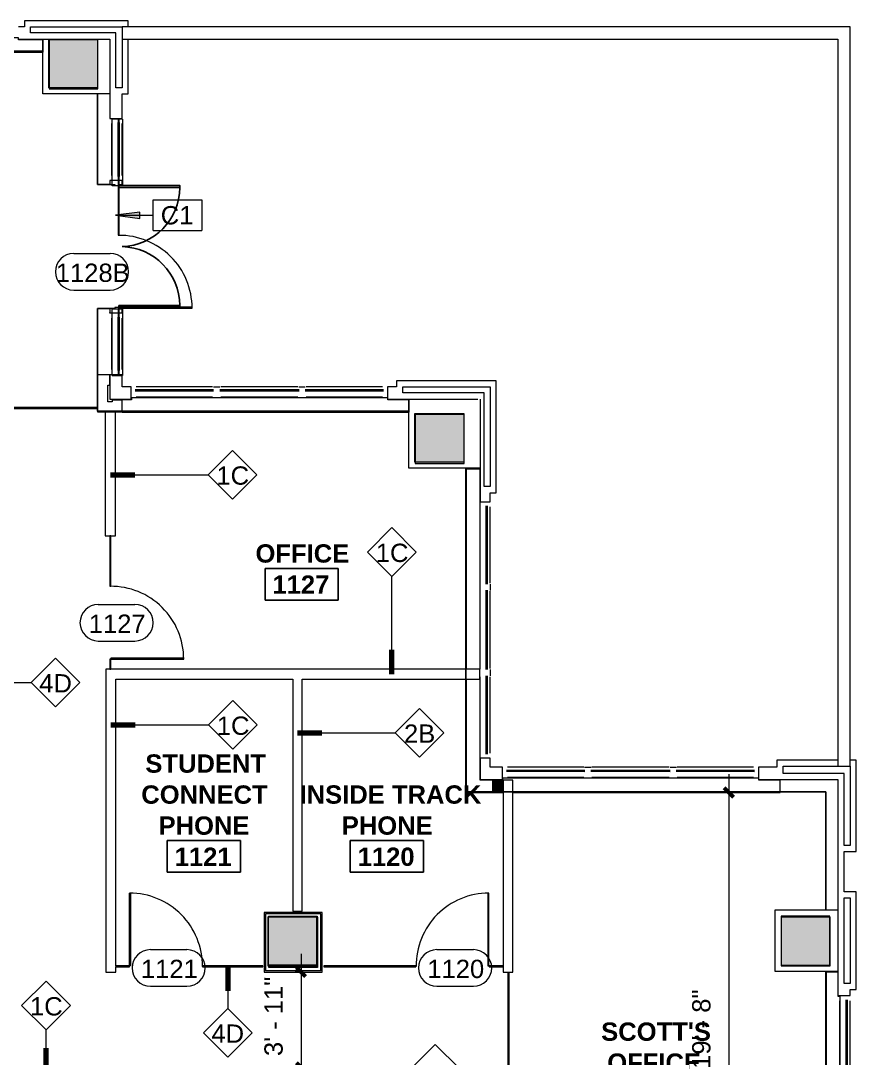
# Model space of a CAD drawing. Header units: inches. Extents: x 920 to 3142, y -796 to 870.
# Drawn here: x 2712 to 3123, y 344 to 854 of the extents above; entities that cross this region are included whole.
import ezdxf
from ezdxf.xclip import XClip

# ---------------------------------------------------------------- set-up
doc = ezdxf.new("R2010")
doc.units = ezdxf.units.IN
doc.header["$MEASUREMENT"] = 0
doc.header["$XCLIPFRAME"] = 2
doc.linetypes.add('L1$0$2DASHES', pattern=[163.199999, 71.999999, -24, 9.6, -24, 9.6, -24])
doc.linetypes.add('L1$0$PHANTOM4', pattern=[0.625, 0.3125, -0.0625, 0.0625, -0.0625, 0.0625, -0.0625])
for name, color, linetype in [('L1$0$A-Anno-Revs-FinF', 181, 'Continuous'), ('L1$0$DEMO', 7, 'L1$0$PHANTOM4'), ('L1$0$GLZ_GLAZING', 7, 'Continuous')]:
    doc.layers.add(name, color=color, linetype=linetype)
for name, color, linetype, lineweight in [('L1$0$ArchiCAD Doors_Pen_No__100', 7, 'Continuous', 20), ('L1$0$ArchiCAD Doors_Pen_No__3', 7, 'Continuous', 20), ('L1$0$ArchiCAD Windows_Pen_No__4', 4, 'Continuous', 9), ('L1$0$BB Columns_Pen_No__3', 7, 'Continuous', 20), ('L1$0$BB Columns_Pen_No__7', 7, 'Continuous', 20), ('L1$0$BB Columns_Pen_No__95', 8, 'Continuous', 20), ('L1$0$BB Shell_Pen_No__100', 7, 'Continuous', 20), ('L1$0$BB Shell_Pen_No__95', 8, 'Continuous', 20), ('X2$0$18_0109_REV_dwg _7_', 8, 'Continuous', 9), ('X2$0$A-ANNO-DIMS', 211, 'Continuous', 9), ('X2$0$A-ANNO-DIMS-96', 211, 'Continuous', 9), ('X2$0$A-ANNO-KEYN', 231, 'Continuous', 9), ('X2$0$A-AREA-IDEN', 2, 'Continuous', 9), ('X2$0$A-DOOR', 31, 'Continuous', 13), ('X2$0$A-DOOR-IDEN', 31, 'Continuous', 9), ('X2$0$A-WALL', 113, 'Continuous', 9), ('X2$0$A-WALL-IDEN', 211, 'Continuous', 9), ('X2$0$A-WALL-PATT', 111, 'Continuous', 13), ('X2$0$I-WALL', 2, 'Continuous', 9), ('X2$0$S-COLS', 52, 'Continuous', 9)]:
    doc.layers.add(name, color=color, linetype=linetype, lineweight=lineweight)
doc.styles.add('X2$0$Arial', font='arial.ttf', dxfattribs={"height": 9})
doc.styles.add('X2$0$Swis721 Lt BT', font='swissl.ttf', dxfattribs={"height": 9})
doc.styles.add('X2$0$Swis721 Lt BT_B', font='', dxfattribs={"height": 9})
doc.styles.get('X2$0$Swis721 Lt BT_B').set_extended_font_data('Swis721 Lt BT', bold=True)
doc.dimstyles.new('X2$0$OTJ_-_3_32__Linear__1_2__Tolerance', dxfattribs={"dimscale": 12, "dimtxt": 9.497835, "dimasz": 0.375, "dimexe": 0.75, "dimexo": 0.5, "dimgap": 0.5, "dimtad": 1, "dimdec": 1, "dimrnd": 0.5, "dimzin": 3, "dimdsep": 46, "dimlunit": 4, "dimtxsty": 'X2$0$Swis721 Lt BT', "dimblk1": 'X2$0$_Oblique', "dimblk2": 'X2$0$_Oblique', "dimsah": 1, "dimcen": 0.09, "dimdle": 0.75, "dimazin": 0, "dimtfac": 1, "dimtdec": 4, "dimtix": 1, "dimtmove": 0, "dimatfit": 3, "dimfxl": 1, "dimtvp": 1, "dimfrac": 2, "dimtolj": 1, "dimtzin": 0, "dimarcsym": 2})

# ---------------------------------------------------------------- blocks, each defined once
blk = doc.blocks.new('L1$0$window-fixed')
at = {"layer": 'L1$0$ArchiCAD Windows_Pen_No__4', "linetype": 'L1$0$2DASHES'}
for p, q in [((-6723.6, 3788.31), (-6761.1, 3788.31)), ((-6681.6, 3788.31), (-6719.6, 3788.31)), ((-6640.1, 3788.31), (-6677.6, 3788.31)), ((-6723.6, 3783.31), (-6761.1, 3783.31)), ((-6681.6, 3783.31), (-6719.6, 3783.31)), ((-6640.09, 3783.31), (-6677.6, 3783.31))]:
    blk.add_line(p, q, dxfattribs=at)
at = {"layer": 'L1$0$ArchiCAD Windows_Pen_No__4', "linetype": 'Continuous'}
for p, q in [((-6723.17, 3788.31), (-6721.6, 3788.31)), ((-6721.6, 3788.31), (-6720.02, 3788.31)), ((-6681.17, 3788.31), (-6679.6, 3788.31)), ((-6679.6, 3788.31), (-6678.02, 3788.31))]:
    blk.add_line(p, q, dxfattribs=at)
at = {"layer": 'L1$0$GLZ_GLAZING', "color": 30, "linetype": 'Continuous'}
for p, q in [((-6723.1, 3786.81), (-6761.6, 3786.81)), ((-6761.6, 3786.32), (-6723.1, 3786.31)), ((-6681.1, 3786.81), (-6720.1, 3786.81)), ((-6720.1, 3786.32), (-6681.1, 3786.31)), ((-6639.59, 3786.81), (-6678.1, 3786.81)), ((-6678.1, 3786.32), (-6639.6, 3786.31))]:
    blk.add_line(p, q, dxfattribs=at)
at = {"layer": 'L1$0$GLZ_GLAZING', "color": 30, "linetype": 'Continuous', "const_width": 0.00174}
for points in [[(-6763.6, 3783.31), (-6761.1, 3783.31), (-6761.1, 3786.06), (-6761.6, 3786.06), (-6761.6, 3787.06), (-6761.1, 3787.06), (-6761.1, 3788.31), (-6763.6, 3788.31), (-6763.6, 3787.06), (-6763.6, 3787.06), (-6763.6, 3786.06), (-6763.6, 3786.06)], [(-6723.1, 3786.06), (-6723.1, 3787.06), (-6761.6, 3787.06), (-6761.6, 3786.07), (-6723.1, 3786.06)], [(-6719.6, 3783.31), (-6723.6, 3783.31), (-6723.6, 3786.06), (-6723.1, 3786.06), (-6723.1, 3787.06), (-6723.6, 3787.06), (-6723.6, 3788.31), (-6719.6, 3788.31), (-6719.6, 3787.06), (-6720.1, 3787.06), (-6720.1, 3786.06), (-6719.6, 3786.06)], [(-6681.1, 3786.06), (-6681.1, 3787.06), (-6720.1, 3787.06), (-6720.1, 3786.07), (-6681.59, 3786.06)], [(-6677.6, 3783.31), (-6681.6, 3783.31), (-6681.6, 3786.06), (-6681.1, 3786.06), (-6681.1, 3787.06), (-6681.6, 3787.06), (-6681.6, 3788.31), (-6677.6, 3788.31), (-6677.6, 3787.06), (-6678.1, 3787.06), (-6678.1, 3786.06), (-6677.6, 3786.06)], [(-6639.59, 3786.06), (-6639.59, 3787.06), (-6678.1, 3787.06), (-6678.1, 3786.07), (-6639.59, 3786.06)]]:
    blk.add_lwpolyline(points, close=True, dxfattribs=at)
blk.add_lwpolyline([(-6637.6, 3783.31), (-6637.6, 3788.31), (-6640.1, 3788.31), (-6640.09, 3787.06), (-6639.59, 3787.06), (-6639.59, 3786.06), (-6640.09, 3786.06), (-6640.09, 3783.31), (-6637.6, 3783.31)], dxfattribs=at)
blk = doc.blocks.new('L1')
at = {"layer": 'L1$0$BB Columns_Pen_No__95', "linetype": 'Continuous', "lineweight": 0, "true_color": 0x3f3f3f}
for points in [[(-6622.69, 3767.32), (-6622.69, 3743.32), (-6598.69, 3743.32), (-6598.69, 3767.32)], [(-6442.69, 3583.32), (-6442.69, 3559.32), (-6418.69, 3559.32), (-6418.69, 3583.32)], [(-6514.69, 3336.07), (-6514.69, 3312.07), (-6490.69, 3312.07), (-6490.69, 3336.07)], [(-6238.69, 3336.07), (-6262.69, 3336.07), (-6262.69, 3312.07), (-6238.69, 3312.07)]]:
    blk.add_hatch(color=250, dxfattribs=at).paths.add_polyline_path(points)
at = {"layer": 'L1$0$A-Anno-Revs-FinF'}
for p, q in [((-6625.69, 3767.32), (-6625.69, 3761.32)), ((-6625.69, 3761.32), (-6775.69, 3761.32)), ((-6598.69, 3695.82), (-6598.69, 3740.32)), ((-6592.69, 3695.82), (-6598.69, 3695.82)), ((-6598.69, 3584.32), (-6598.69, 3634.82)), ((-6592.69, 3634.82), (-6598.69, 3634.82)), ((-6598.69, 3584.32), (-6445.69, 3584.32)), ((-6417.69, 3397.32), (-6417.69, 3556.32)), ((-6411.69, 3397.32), (-6417.69, 3397.32)), ((-6240.69, 3397.32), (-6411.69, 3397.32)), ((-6240.69, 3339.07), (-6240.69, 3397.32)), ((-6240.69, 3159.07), (-6240.69, 3309.07))]:
    blk.add_line(p, q, dxfattribs=at)
at = {"layer": 'L1$0$ArchiCAD Doors_Pen_No__100', "linetype": 'Continuous'}
blk.add_line((-6586.69, 3632.57), (-6592.69, 3632.57), dxfattribs=at)
at = {"layer": 'L1$0$ArchiCAD Doors_Pen_No__3', "linetype": 'Continuous'}
for p, q in [((-6586.69, 3697.82), (-6592.69, 3697.82)), ((-6592.69, 3697.82), (-6592.69, 3695.82)), ((-6586.69, 3695.82), (-6586.69, 3697.82)), ((-6592.69, 3695.82), (-6590.26, 3695.82)), ((-6590.26, 3695.82), (-6590.26, 3695.32)), ((-6590.26, 3695.32), (-6588.26, 3695.32)), ((-6588.26, 3695.82), (-6586.69, 3695.82)), ((-6588.26, 3695.32), (-6588.26, 3695.82)), ((-6590.26, 3634.82), (-6592.69, 3634.82)), ((-6592.69, 3634.82), (-6592.69, 3632.82)), ((-6592.69, 3632.57), (-6592.69, 3632.82)), ((-6586.69, 3632.57), (-6592.69, 3632.57)), ((-6588.26, 3635.32), (-6590.26, 3635.32)), ((-6590.26, 3635.32), (-6590.26, 3634.82)), ((-6588.26, 3634.82), (-6588.26, 3635.32)), ((-6586.69, 3634.82), (-6588.26, 3634.82)), ((-6586.69, 3632.57), (-6586.69, 3634.82))]:
    blk.add_line(p, q, dxfattribs=at)
at = {"layer": 'L1$0$ArchiCAD Windows_Pen_No__4', "linetype": 'L1$0$2DASHES'}
for p, q in [((-6591.69, 3700.32), (-6591.69, 3725.82)), ((-6591.69, 3604.82), (-6591.69, 3630.07))]:
    blk.add_line(p, q, dxfattribs=at)
at = {"layer": 'L1$0$ArchiCAD Windows_Pen_No__4', "linetype": 'Continuous'}
for p, q in [((-6586.69, 3700.32), (-6586.69, 3725.82)), ((-6586.69, 3632.57), (-6589.84, 3632.57)), ((-6586.69, 3632.57), (-6589.84, 3632.57)), ((-6586.69, 3604.82), (-6586.69, 3630.07))]:
    blk.add_line(p, q, dxfattribs=at)
at = {"layer": 'L1$0$BB Columns_Pen_No__3', "linetype": 'Continuous'}
for p, q in [((-6625.69, 3740.32), (-6625.69, 3767.32)), ((-6592.69, 3740.32), (-6625.69, 3740.32)), ((-6445.69, 3556.32), (-6445.69, 3590.32)), ((-6410.69, 3556.32), (-6445.69, 3556.32)), ((-6234.69, 3339.07), (-6265.69, 3339.07)), ((-6265.69, 3339.07), (-6265.69, 3309.07)), ((-6265.69, 3309.07), (-6234.69, 3309.07))]:
    blk.add_line(p, q, dxfattribs=at)
at = {"layer": 'L1$0$BB Columns_Pen_No__7', "linetype": 'Continuous', "flags": 128}
for points in [[(-6622.69, 3767.32), (-6598.69, 3767.32), (-6598.69, 3743.32), (-6622.69, 3743.32)], [(-6442.69, 3583.32), (-6418.69, 3583.32), (-6418.69, 3559.32), (-6442.69, 3559.32)], [(-6514.69, 3336.07), (-6490.69, 3336.07), (-6490.69, 3312.07), (-6514.69, 3312.07)], [(-6238.69, 3336.07), (-6262.69, 3336.07), (-6262.69, 3312.07), (-6238.69, 3312.07)]]:
    blk.add_lwpolyline(points, close=True, dxfattribs=at)
at = {"layer": 'L1$0$BB Shell_Pen_No__100', "linetype": 'Continuous'}
for p, q in [((-6405.69, 3413.82), (-6410.69, 3413.82)), ((-6399.69, 3403.32), (-6399.69, 3409.32))]:
    blk.add_line(p, q, dxfattribs=at)
at = {"layer": 'L1$0$BB Shell_Pen_No__100', "linetype": 'Continuous', "flags": 128}
for points in [[(-6583.69, 3776.32), (-6634.69, 3776.32)], [(-6634.69, 3776.32), (-6634.69, 3773.32)], [(-6583.69, 3773.32), (-6583.69, 3776.32)], [(-6634.69, 3773.32), (-6637.69, 3773.32)], [(-6631.69, 3773.32), (-6586.69, 3773.32)], [(-6631.69, 3770.32), (-6631.69, 3773.32)], [(-6589.69, 3770.32), (-6631.69, 3770.32)], [(-6589.69, 3743.32), (-6589.69, 3770.32)], [(-6586.69, 3773.32), (-6586.69, 3743.32)], [(-6637.69, 3767.32), (-6631.69, 3767.32)], [(-6631.69, 3767.32), (-6592.69, 3767.32)], [(-6592.69, 3767.32), (-6592.69, 3740.32)], [(-6583.69, 3740.32), (-6583.69, 3767.32)], [(-6592.69, 3728.32), (-6586.69, 3728.32), (-6586.69, 3740.32)], [(-6592.69, 3740.32), (-6592.69, 3728.32)], [(-6586.69, 3743.32), (-6589.69, 3743.32)], [(-6586.69, 3740.32), (-6586.69, 3740.32)], [(-6586.69, 3740.32), (-6583.69, 3740.32)], [(-6586.69, 3596.32), (-6586.69, 3602.32), (-6592.69, 3602.32)], [(-6592.69, 3602.32), (-6592.69, 3590.32)], [(-6582.19, 3590.32), (-6582.19, 3596.32), (-6586.69, 3596.32)], [(-6456.19, 3596.32), (-6456.19, 3590.32), (-6411.69, 3590.32)], [(-6451.69, 3596.32), (-6456.19, 3596.32)], [(-6451.69, 3599.32), (-6451.69, 3596.32)], [(-6402.69, 3599.32), (-6451.69, 3599.32)], [(-6448.69, 3593.32), (-6448.69, 3596.32)], [(-6448.69, 3596.32), (-6405.69, 3596.32)], [(-6405.69, 3596.32), (-6405.69, 3547.32)], [(-6402.69, 3544.32), (-6402.69, 3599.32)], [(-6408.69, 3593.32), (-6448.69, 3593.32)], [(-6408.69, 3547.32), (-6408.69, 3593.32)], [(-6592.69, 3590.32), (-6582.19, 3590.32)], [(-6410.69, 3590.32), (-6410.69, 3547.32)], [(-6410.69, 3547.32), (-6410.69, 3539.82)], [(-6405.69, 3547.32), (-6408.69, 3547.32)], [(-6410.69, 3539.82), (-6405.69, 3539.82), (-6405.69, 3544.32)], [(-6405.69, 3544.32), (-6402.69, 3544.32)], [(-6410.69, 3413.82), (-6410.69, 3403.32)], [(-6405.69, 3409.32), (-6405.69, 3413.82)], [(-6261.69, 3412.84), (-6264.69, 3412.84)], [(-6264.69, 3412.84), (-6264.69, 3409.32)], [(-6234.69, 3412.84), (-6261.69, 3412.84)], [(-6225.69, 3412.84), (-6228.69, 3412.84)], [(-6225.69, 3367.84), (-6225.69, 3412.84)], [(-6399.69, 3409.32), (-6405.69, 3409.32)], [(-6264.69, 3409.32), (-6273.69, 3409.32), (-6273.69, 3403.32)], [(-6261.69, 3409.32), (-6261.69, 3409.84)], [(-6261.69, 3409.84), (-6228.69, 3409.84)], [(-6261.69, 3406.32), (-6261.69, 3409.32)], [(-6228.69, 3409.84), (-6228.69, 3370.84)], [(-6410.69, 3403.32), (-6399.69, 3403.32)], [(-6273.69, 3403.32), (-6261.69, 3403.32)], [(-6231.69, 3406.32), (-6261.69, 3406.32)], [(-6261.69, 3403.32), (-6234.69, 3403.32)], [(-6234.69, 3403.32), (-6234.69, 3303.07)], [(-6231.69, 3370.84), (-6231.69, 3406.32)], [(-6228.69, 3370.84), (-6231.69, 3370.84)], [(-6231.69, 3348.07), (-6231.69, 3367.84)], [(-6231.69, 3367.84), (-6225.69, 3367.84)], [(-6225.69, 3348.07), (-6231.69, 3348.07)], [(-6225.69, 3300.07), (-6225.69, 3348.07)], [(-6231.69, 3303.07), (-6231.69, 3345.07)], [(-6231.69, 3345.07), (-6228.69, 3345.07)], [(-6228.69, 3345.07), (-6228.69, 3303.07)], [(-6234.69, 3303.07), (-6234.69, 3297.07)], [(-6234.69, 3297.07), (-6228.69, 3297.07), (-6228.69, 3300.07)], [(-6228.69, 3303.07), (-6231.69, 3303.07)], [(-6228.69, 3300.07), (-6225.69, 3300.07)]]:
    blk.add_lwpolyline(points, dxfattribs=at)
at = {"layer": 'L1$0$BB Shell_Pen_No__95', "linetype": 'Continuous'}
for p, q in [((-6583.69, 3773.32), (-6586.69, 3773.32)), ((-6586.69, 3767.32), (-6583.69, 3767.32)), ((-6234.69, 3412.84), (-6234.69, 3409.84)), ((-6228.69, 3409.84), (-6228.69, 3412.84))]:
    blk.add_line(p, q, dxfattribs=at)
at = {"layer": 'L1$0$BB Shell_Pen_No__95', "linetype": 'Continuous', "flags": 128}
for points in [[(-6228.69, 3773.32), (-6583.69, 3773.32)], [(-6228.69, 3412.84), (-6228.69, 3773.32)], [(-6583.69, 3767.32), (-6234.69, 3767.32)], [(-6234.69, 3767.32), (-6234.69, 3412.84)]]:
    blk.add_lwpolyline(points, dxfattribs=at)
at = {"layer": 'L1$0$DEMO', "linetype": 'Continuous'}
for points in [[(-6588.26, 3694.32), (-6588.26, 3695.32), (-6558.26, 3695.32), (-6558.26, 3694.32)], [(-6588.26, 3635.32), (-6588.26, 3636.32), (-6558.26, 3636.32), (-6558.26, 3635.32)]]:
    blk.add_lwpolyline(points, close=True, dxfattribs=at)
for points in [[(-6588.26, 3636.32), (-6558.26, 3636.32)], [(-6588.26, 3635.32), (-6558.26, 3635.32)]]:
    blk.add_lwpolyline(points, dxfattribs=at)
for centre, start, end in [((-6587.51, 3694.55), 271.6039, 359.5431), ((-6587.51, 3636.08), 0.4569, 88.3961)]:
    blk.add_arc(centre, 29.24, start, end, dxfattribs=at)
at = {"layer": 'L1$0$GLZ_GLAZING', "color": 30, "linetype": 'Continuous'}
for p, q in [((-6588.69, 3726.32), (-6588.69, 3699.82)), ((-6588.19, 3699.82), (-6588.19, 3726.32)), ((-6588.69, 3630.57), (-6588.69, 3604.32)), ((-6588.19, 3604.32), (-6588.19, 3630.57))]:
    blk.add_line(p, q, dxfattribs=at)
at = {"layer": 'L1$0$GLZ_GLAZING', "color": 30, "linetype": 'Continuous', "const_width": 0.00174}
for points in [[(-6586.69, 3728.32), (-6591.69, 3728.32), (-6591.69, 3725.82), (-6588.94, 3725.82), (-6588.94, 3726.32), (-6587.94, 3726.32), (-6587.94, 3725.82), (-6586.69, 3725.82)], [(-6586.69, 3697.82), (-6591.69, 3697.82), (-6591.69, 3700.32), (-6588.94, 3700.32), (-6588.94, 3699.82), (-6587.94, 3699.82), (-6587.94, 3700.32), (-6586.69, 3700.32)], [(-6586.69, 3632.57), (-6591.69, 3632.57), (-6591.69, 3630.07), (-6588.94, 3630.07), (-6588.94, 3630.57), (-6587.94, 3630.57), (-6587.94, 3630.07), (-6586.69, 3630.07)], [(-6586.69, 3602.32), (-6591.69, 3602.32), (-6591.69, 3604.82), (-6588.94, 3604.82), (-6588.94, 3604.32), (-6587.94, 3604.32), (-6587.94, 3604.82), (-6586.69, 3604.82)]]:
    blk.add_lwpolyline(points, close=True, dxfattribs=at)
for points in [[(-6587.94, 3700.32), (-6587.94, 3726.32), (-6588.94, 3726.32), (-6588.94, 3700.32)], [(-6587.94, 3604.32), (-6587.94, 3630.57), (-6588.94, 3630.57), (-6588.94, 3604.32)]]:
    blk.add_lwpolyline(points, dxfattribs=at)
at = {"layer": 'L1$0$A-Anno-Revs-FinF'}
for p in [(181.41, -191.99), (363.91, -378.99)]:
    blk.add_blockref('L1$0$window-fixed', p, dxfattribs=at)
at = {"layer": 'L1$0$A-Anno-Revs-FinF', "rotation": 270}
for p in [(-10194, -3223.78), (-10017, -3466.53)]:
    blk.add_blockref('L1$0$window-fixed', p, dxfattribs=at)
blk = doc.blocks.new('X2$0$Single Glass Door - 36_ x 84_-5046140-FIRST FLOOR CONSTRUCTION')
at = {"layer": 'X2$0$A-DOOR', "lineweight": 20}
for p, q in [((17.40625, 36.0625), (17.40625, 0.25)), ((17.90625, 36.0625), (17.40625, 36.0625)), ((17.90625, 0.25), (17.90625, 36.0625)), ((17.40625, 0.25), (17.90625, 0.25))]:
    blk.add_line(p, q, dxfattribs=at)
at = {"layer": 'X2$0$A-DOOR', "lineweight": 9}
blk.add_arc((17.90625, 0.25), 35.8125, 90, 180.5, dxfattribs=at)
blk = doc.blocks.new('X2$0$Single Glass Door - 36_ x 84_-4893000-FIRST FLOOR CONSTRUCTION')
at = {"layer": 'X2$0$A-DOOR', "lineweight": 20}
for p, q in [((17.40625, -0.25), (17.90625, -0.25)), ((17.40625, -36.0625), (17.40625, -0.25)), ((17.90625, -0.25), (17.90625, -36.0625)), ((17.90625, -36.0625), (17.40625, -36.0625))]:
    blk.add_line(p, q, dxfattribs=at)
at = {"layer": 'X2$0$A-DOOR', "lineweight": 9}
blk.add_arc((17.90625, -0.25), 35.8125, 179.5, 270, dxfattribs=at)
blk = doc.blocks.new('X2$0$Walls 4 - Walls 1-5281060-FIRST FLOOR CONSTRUCTION')
at = {"layer": 'X2$0$A-WALL'}
for p, q in [((-756.93, 844.31), (-768.93, 844.31)), ((-768.93, 844.31), (-768.93, 838.31)), ((-630.93, 845.31), (-756.93, 845.31)), ((-756.93, 845.31), (-756.93, 844.31)), ((-630.93, 844.31), (-630.93, 845.31)), ((-618.93, 844.31), (-630.93, 844.31)), ((-618.93, 838.31), (-618.93, 844.31)), ((-768.93, 838.31), (-759.16, 838.31)), ((-754.54, 838.31), (-618.93, 838.31))]:
    blk.add_line(p, q, dxfattribs=at)
blk = doc.blocks.new('X2$0$Walls 5 - Walls 1-5281148-FIRST FLOOR CONSTRUCTION')
at = {"layer": 'X2$0$A-WALL'}
for p, q in [((-756.87, 844.31), (-761.41, 844.31)), ((-761.41, 844.31), (-761.41, 844.18)), ((-630.87, 845.31), (-756.87, 845.31)), ((-756.87, 845.31), (-756.87, 844.31)), ((-630.87, 844.31), (-630.87, 845.31)), ((-620.37, 844.31), (-630.87, 844.31)), ((-620.37, 838.31), (-620.37, 844.31)), ((-761.41, 838.43), (-761.41, 838.31)), ((-761.41, 838.31), (-620.37, 838.31))]:
    blk.add_line(p, q, dxfattribs=at)
blk = doc.blocks.new('X2$0$Walls 6 - Walls 1-5281403-FIRST FLOOR CONSTRUCTION')
at = {"layer": 'X2$0$A-WALL'}
for p, q in [((-630.87, 845.31), (-756.87, 845.31)), ((-756.87, 845.31), (-756.87, 844.31)), ((-630.87, 844.31), (-630.87, 845.31)), ((-620.37, 844.31), (-630.87, 844.31)), ((-620.37, 838.31), (-620.37, 844.31)), ((-756.87, 838.31), (-756.56, 838.31)), ((-751.93, 838.31), (-620.37, 838.31))]:
    blk.add_line(p, q, dxfattribs=at)
blk = doc.blocks.new('X2$0$Walls 7 - Walls 1-5281431-FIRST FLOOR CONSTRUCTION')
at = {"layer": 'X2$0$A-WALL'}
for p, q in [((-50.93, 633.31), (-50.93, 535.02)), ((-48.12, 633.31), (-50.93, 633.31)), ((-43.93, 633.31), (-48.12, 633.31)), ((-43.93, 535.02), (-43.93, 633.31)), ((-44.09, 535.02), (-43.93, 535.02))]:
    blk.add_line(p, q, dxfattribs=at)
blk = doc.blocks.new('X2$0$Walls 8 - Walls 1-5281614-FIRST FLOOR CONSTRUCTION')
at = {"layer": 'X2$0$A-WALL'}
for p, q in [((-50.93, 530.02), (-50.93, 474.31)), ((-43.93, 530.02), (-44.09, 530.02)), ((-43.93, 480.31), (-43.93, 530.02)), ((-37.93, 480.31), (-43.93, 480.31)), ((-50.93, 474.31), (-37.93, 474.31))]:
    blk.add_line(p, q, dxfattribs=at)
blk = doc.blocks.new('X2$0$Walls 9 - Walls 1-5281932-FIRST FLOOR CONSTRUCTION')
at = {"layer": 'X2$0$A-WALL'}
for p, q in [((126.07, 386.06), (126.07, 238.38)), ((132.07, 386.06), (126.07, 386.06)), ((132.07, 374.06), (132.07, 386.06)), ((133.07, 374.06), (132.07, 374.06)), ((133.07, 248.06), (133.07, 374.06)), ((132.07, 238.38), (132.07, 248.06)), ((132.07, 248.06), (133.07, 248.06))]:
    blk.add_line(p, q, dxfattribs=at)
blk = doc.blocks.new('X2$0$Concrete-Rectangular-Column - 24 X 24-V16-FIRST FLOOR CONSTRUCTION')
at = {"layer": 'X2$0$S-COLS'}
blk.add_hatch(color=7, dxfattribs=at).paths.add_polyline_path([(-12, -12), (12, -12), (12, 12), (-12, 12), (-12, 11.75)], flags=0)
at = {"layer": 'X2$0$S-COLS', "color": 8, "lineweight": 20}
for p, q in [((12, 12), (-12, 12)), ((-12, 12), (-12, -12)), ((12, -12), (12, 12)), ((-12, -12), (12, -12))]:
    blk.add_line(p, q, dxfattribs=at)
blk = doc.blocks.new('X2$0$Single Glass Door - 36_ x 84_ Exterior Storefront _ Sidelight-5662892-FIRST FLOOR CONSTRUCTION')
at = {"layer": 'X2$0$A-DOOR', "lineweight": 20}
for p, q in [((17.40625, 36.0625), (17.40625, 0.25)), ((17.90625, 36.0625), (17.40625, 36.0625)), ((17.90625, 0.25), (17.90625, 36.0625)), ((17.40625, 0.25), (17.90625, 0.25))]:
    blk.add_line(p, q, dxfattribs=at)
at = {"layer": 'X2$0$A-DOOR', "lineweight": 9}
blk.add_arc((17.90625, 0.25), 35.8125, 90, 180.5, dxfattribs=at)
blk = doc.blocks.new('X2$0$Room Tag - Room Name and Number-3379422-FIRST FLOOR CONSTRUCTION')
at = {"layer": 'X2$0$A-AREA-IDEN'}
for p, q in [((-0.1881, -0.1636), (-0.1881, -0.0018)), ((-0.1881, -0.0018), (0.1869, -0.0018)), ((0.1869, -0.0018), (-0.1881, -0.0018)), ((-0.1881, -0.0018), (-0.1881, -0.1636)), ((0.1869, -0.0018), (0.1869, -0.1636)), ((0.1869, -0.1636), (0.1869, -0.0018)), ((0.1869, -0.1636), (-0.1881, -0.1636)), ((-0.1881, -0.1636), (0.1869, -0.1636))]:
    blk.add_line(p, q, dxfattribs=at)
blk = doc.blocks.new('X2$0$Wall Tag - 1_4_-62626-FIRST FLOOR CONSTRUCTION')
at = {"layer": 'X2$0$A-WALL-IDEN'}
for p, q in [((-0.125, 0), (0, 0.125)), ((0, 0.125), (0.125, 0)), ((-0.125, 0), (0, -0.125)), ((0, -0.125), (0.125, 0))]:
    blk.add_line(p, q, dxfattribs=at)
blk = doc.blocks.new('X2$0$Door Tag - Door Tag-41184-FIRST FLOOR CONSTRUCTION')
at = {"layer": 'X2$0$A-DOOR-IDEN'}
for p, q in [((-0.09375, 0.09375), (0.09375, 0.09375)), ((-0.09375, -0.09375), (0.09375, -0.09375))]:
    blk.add_line(p, q, dxfattribs=at)
for centre, start, end in [((-0.09375, 0), 90, 270), ((0.09375, 0), 270, 90)]:
    blk.add_arc(centre, 0.09375, start, end, dxfattribs=at)
blk = doc.blocks.new('X2$0$DIMBLOCK10-FIRST FLOOR CONSTRUCTION')
at = {"layer": 'X2$0$A-ANNO-DIMS-96', "transparency": 16777216}
for p, q in [((-132.08, 395.06), (-132.08, 330.2)), ((-134.89, 386.06), (-123.08, 386.06)), ((-132.08, 386.06), (-134.89, 386.06)), ((-134.89, 339.2), (-123.08, 339.2)), ((-132.08, 339.2), (-134.89, 339.2))]:
    blk.add_line(p, q, dxfattribs=at)
at = {"layer": 'X2$0$A-ANNO-DIMS-96', "lineweight": 50, "transparency": 16777216}
for p, q in [((-132.08, 386.06), (-134.33, 388.31)), ((-132.08, 386.06), (-129.83, 383.81)), ((-132.08, 339.2), (-134.33, 341.45)), ((-132.08, 339.2), (-129.83, 336.95))]:
    blk.add_line(p, q, dxfattribs=at)
at = {"layer": 'X2$0$A-ANNO-DIMS-96', "color": 0, "transparency": 16777216, "insert": (-150.09, 344.76), "char_height": 9, "width": 42.8759, "attachment_point": 1, "rotation": 90, "line_spacing_factor": 1.005062, "style": 'X2$0$Swis721 Lt BT'}
blk.add_mtext('3\' - 11"', dxfattribs=at)
blk = doc.blocks.new('X2$0$_Oblique')
at = {"color": 0, "linetype": 'ByBlock', "lineweight": -2}
blk.add_line((-0.5, -0.5), (0.5, 0.5), dxfattribs=at)
blk = doc.blocks.new('X2$0$DIMBLOCK14-FIRST FLOOR CONSTRUCTION')
at = {"layer": 'X2$0$A-ANNO-DIMS-96', "transparency": 16777216}
for p, q in [((78.27, 483.31), (78.27, 229.38)), ((75.45, 474.31), (87.27, 474.31)), ((78.27, 474.31), (75.45, 474.31)), ((75.45, 238.38), (87.27, 238.38)), ((78.27, 238.38), (75.45, 238.38))]:
    blk.add_line(p, q, dxfattribs=at)
at = {"layer": 'X2$0$A-ANNO-DIMS-96', "lineweight": 50, "transparency": 16777216}
for p, q in [((78.27, 474.31), (76.02, 476.56)), ((78.27, 474.31), (80.52, 472.06)), ((78.27, 238.38), (76.02, 240.63)), ((78.27, 238.38), (80.52, 236.13))]:
    blk.add_line(p, q, dxfattribs=at)
at = {"layer": 'X2$0$A-ANNO-DIMS-96', "color": 0, "transparency": 16777216, "insert": (60.25, 338.48), "char_height": 9, "width": 42.8759, "attachment_point": 1, "rotation": 90, "line_spacing_factor": 1.005062, "style": 'X2$0$Swis721 Lt BT'}
blk.add_mtext('19\' - 8"', dxfattribs=at)
blk = doc.blocks.new('X2$0$Keynote Tag - Keynote Number - Boxed-135510-FIRST FLOOR CONSTRUCTION')
at = {"layer": 'X2$0$A-ANNO-KEYN'}
for p, q in [((-0.125, -0.0792), (-0.125, 0.0781)), ((-0.125, 0.0781), (0.125, 0.0781)), ((0.125, 0.0781), (0.125, -0.0792)), ((-0.125, -0.0792), (0.125, -0.0792))]:
    blk.add_line(p, q, dxfattribs=at)
blk = doc.blocks.new('X2')
at = {"layer": 'X2$0$A-ANNO-KEYN'}
blk.add_hatch(color=256, dxfattribs=at).paths.add_polyline_path([(-223.35, 758.1), (-211.35, 756.52), (-211.35, 759.68)], flags=0)
at = {"layer": 'X2$0$A-WALL-PATT', "lineweight": 9}
h = blk.add_hatch(color=7, dxfattribs=at)
h.paths.add_polyline_path([(-221.43, 679.31), (-221.43, 706.31), (-221.93, 706.31), (-221.93, 679.31)], flags=0)
h.paths.add_polyline_path([(-221.43, 766.31), (-221.43, 805.31), (-221.93, 805.31), (-221.93, 766.31)], flags=0)
blk.add_hatch(color=7, dxfattribs=at).paths.add_polyline_path([(-32.93, 474.31), (-32.93, 480.31), (-37.93, 480.31), (-37.93, 474.31), (-37.46, 474.31)], flags=0)
h = blk.add_hatch(dxfattribs=at)
h.set_pattern_fill('FP2_2', color=256, style=0, pattern_type=2)
h.set_pattern_definition([(0, (0, 0), (30.72, 7.68), [1.267, -21.773, 1.267, -21.773, -122.88]), (0, (0, 0), (30.72, 7.68), [-46.08, 1.267, -44.813, 1.267, -21.773, -53.76]), (0, (0, 0), (30.72, 7.68), [-115.2, 1.267, -14.093, 1.267, -37.133]), (120, (11.52, 3.84), (-22.01108, 22.7643), [1.267, -21.773, 1.267, -21.773, -122.88]), (120, (11.52, 3.84), (-22.01108, 22.7643), [-46.08, 1.267, -44.813, 1.267, -21.773, -53.76]), (120, (11.52, 3.84), (-22.01108, 22.7643), [-115.2, 1.267, -14.093, 1.267, -37.133]), (240, (15.36, 19.2), (-8.70892, -30.4443), [1.267, -21.773, 1.267, -21.773, -122.88]), (240, (15.36, 19.2), (-8.70892, -30.4443), [-46.08, 1.267, -44.813, 1.267, -21.773, -53.76]), (240, (15.36, 19.2), (-8.70892, -30.4443), [-115.2, 1.267, -14.093, 1.267, -37.133])])
h.paths.add_polyline_path([(-121.68, 386.06), (-121.68, 414.68), (-122.3, 414.68), (-122.3, 386.06)], flags=0)
at = {"layer": 'X2$0$A-ANNO-KEYN'}
for p, q in [((-211.35, 759.68), (-223.35, 758.1)), ((-223.35, 758.1), (-211.35, 756.52)), ((-223.35, 758.1), (-204.76, 758.1)), ((-211.35, 756.52), (-211.35, 759.68))]:
    blk.add_line(p, q, dxfattribs=at)
at = {"layer": 'X2$0$A-WALL', "lineweight": 13}
for p, q in [((-232.07, 663.53), (-232.07, 663.03)), ((-225.57, 600.53), (-226.07, 600.53)), ((-226.07, 535.02), (-225.57, 535.02)), ((-136.09, 530.02), (-136.09, 416.06)), ((-131.46, 416.06), (-131.46, 530.02)), ((-32.61, 480.31), (-32.61, 386.06)), ((-27.99, 480.31), (-32.61, 480.31)), ((-27.99, 386.06), (-27.99, 480.31)), ((-149.55, 414.68), (-149.55, 386.68)), ((-122.3, 414.68), (-149.55, 414.68)), ((-136.09, 416.06), (-131.46, 416.06)), ((-122.3, 386.68), (-122.3, 414.68)), ((-223.09, 389.06), (-223.09, 388.56)), ((-122.3, 386.68), (-149.55, 386.68)), ((-32.61, 386.06), (-27.99, 386.06))]:
    blk.add_line(p, q, dxfattribs=at)
at = {"layer": 'X2$0$A-WALL-IDEN', "lineweight": 90}
for p, q in [((-225.82, 630.52), (-213.82, 630.52)), ((-87.4, 532.52), (-87.4, 544.52)), ((-225.59, 507.55), (-213.59, 507.55)), ((-133.77, 503.64), (-121.77, 503.64)), ((-168.09, 388.81), (-168.09, 376.81)), ((-257.43, 336.7), (-257.43, 348.7))]:
    blk.add_line(p, q, dxfattribs=at)
at = {"layer": 'X2$0$A-WALL-IDEN'}
for p, q in [((-225.82, 630.52), (-177.77, 630.52)), ((-87.4, 532.52), (-87.4, 580.52)), ((-291.82, 528.38), (-264.76, 528.38)), ((-225.59, 507.55), (-177.59, 507.55)), ((-133.77, 503.64), (-85.77, 503.64)), ((-168.09, 388.81), (-168.09, 368.16)), ((-257.43, 336.7), (-257.43, 357.58))]:
    blk.add_line(p, q, dxfattribs=at)
at = {"layer": 'X2$0$I-WALL'}
for p, q in [((-224.93, 772.56), (-224.93, 805.31)), ((-221.93, 805.31), (-224.93, 805.31)), ((-219.93, 805.31), (-221.43, 805.31)), ((-219.93, 805.31), (-219.93, 772.56)), ((-221.93, 772.56), (-224.93, 772.56)), ((-219.93, 772.56), (-221.43, 772.56)), ((-221.93, 766.31), (-221.43, 766.31)), ((-224.93, 679.31), (-224.93, 712.06)), ((-224.93, 712.06), (-221.93, 712.06)), ((-221.43, 712.06), (-219.93, 712.06)), ((-219.93, 712.06), (-219.93, 679.31)), ((-221.43, 706.31), (-221.93, 706.31)), ((-224.93, 679.31), (-221.93, 679.31)), ((-221.43, 679.31), (-219.93, 679.31))]:
    blk.add_line(p, q, dxfattribs=at)
at = {"layer": 'X2$0$I-WALL', "color": 8, "lineweight": 20}
for p, q in [((-221.93, 805.31), (-221.93, 766.31)), ((-221.43, 805.31), (-221.93, 805.31)), ((-221.43, 766.31), (-221.43, 805.31)), ((-221.93, 706.31), (-221.93, 679.31)), ((-221.43, 679.31), (-221.43, 706.31)), ((-221.93, 679.31), (-221.43, 679.31)), ((-32.93, 480.31), (-37.93, 480.31)), ((-37.93, 480.31), (-37.93, 474.31)), ((-32.93, 474.31), (-32.93, 480.31)), ((-37.93, 474.31), (-32.93, 474.31))]:
    blk.add_line(p, q, dxfattribs=at)
at = {"layer": 'X2$0$I-WALL', "lineweight": 13}
for p, q in [((-221.93, 766.31), (-221.93, 748.31)), ((-221.43, 748.31), (-221.43, 766.31)), ((-221.93, 748.31), (-221.43, 748.31)), ((-221.93, 712.31), (-221.93, 706.31)), ((-221.43, 712.31), (-221.93, 712.31)), ((-221.43, 706.31), (-221.43, 712.31)), ((-232.07, 679.58), (-232.07, 663.53)), ((-226.07, 679.58), (-232.07, 679.58)), ((-226.07, 674.58), (-226.07, 679.58)), ((-227.07, 666.43), (-227.07, 674.58)), ((-227.07, 674.58), (-226.07, 674.58)), ((-232.07, 663.53), (-354.35, 663.53)), ((-224.96, 666.43), (-227.07, 666.43)), ((-219.96, 667.18), (-224.96, 667.18)), ((-224.96, 667.18), (-224.96, 666.43)), ((-219.96, 661.43), (-219.96, 667.18)), ((-354.35, 663.03), (-232.07, 663.03)), ((-232.07, 663.03), (-232.07, 661.43)), ((-232.07, 661.43), (-219.96, 661.43)), ((-223.32, 661.53), (-228.32, 661.53)), ((-228.32, 661.53), (-228.32, 600.53)), ((-223.32, 600.53), (-223.32, 661.53)), ((-228.32, 600.53), (-226.07, 600.53)), ((-226.07, 600.53), (-226.07, 575.79)), ((-225.57, 575.79), (-225.57, 600.53)), ((-225.57, 600.53), (-223.32, 600.53)), ((-226.07, 575.79), (-225.57, 575.79)), ((-225.57, 539.79), (-226.07, 539.79)), ((-226.07, 539.79), (-226.07, 535.02)), ((-225.57, 535.02), (-225.57, 539.79)), ((-228.09, 535.02), (-228.09, 386.06)), ((-226.07, 535.02), (-228.09, 535.02)), ((-44.09, 535.02), (-225.57, 535.02)), ((-44.09, 530.02), (-44.09, 535.02)), ((-223.09, 530.02), (-136.09, 530.02)), ((-223.09, 389.06), (-223.09, 530.02)), ((-131.46, 530.02), (-44.09, 530.02)), ((-150.18, 415.31), (-150.18, 386.06)), ((-121.68, 415.31), (-150.18, 415.31)), ((-121.68, 386.06), (-121.68, 415.31)), ((-124.34, 413.06), (-123.93, 413.06)), ((-123.93, 413.06), (-123.93, 388.31)), ((-216.46, 389.06), (-223.09, 389.06)), ((-223.09, 386.06), (-223.09, 388.56)), ((-223.09, 388.56), (-216.46, 388.56)), ((-216.46, 388.56), (-216.46, 389.06)), ((-150.77, 389.06), (-180.46, 389.06)), ((-180.46, 389.06), (-180.46, 388.56)), ((-180.46, 388.56), (-150.77, 388.56)), ((-150.77, 388.56), (-150.77, 389.06)), ((-147.93, 388.31), (-147.93, 389.06)), ((-123.93, 388.31), (-147.93, 388.31)), ((-75.61, 389.06), (-120.93, 389.06)), ((-120.93, 389.06), (-120.93, 388.56)), ((-120.93, 388.56), (-75.61, 388.56)), ((-75.61, 388.56), (-75.61, 389.06)), ((-32.61, 389.06), (-39.61, 389.06)), ((-39.61, 389.06), (-39.61, 388.56)), ((-39.61, 388.56), (-32.61, 388.56)), ((-228.09, 386.06), (-223.09, 386.06)), ((-150.18, 386.06), (-121.68, 386.06)), ((-30.3, 386.06), (-30.3, 280.96)), ((-29.8, 280.96), (-29.8, 386.06))]:
    blk.add_line(p, q, dxfattribs=at)
at = {"layer": 'X2$0$18_0109_REV_dwg _7_'}
ref = blk.add_blockref('L1', (6366.63, -2922.6), dxfattribs=at)
XClip(ref).set_block_clipping_path([(-7565.77838059, 2127.0822525233), (-6206.3289485376, 3792.4196422704)])
at = {"layer": 'X2$0$A-ANNO-KEYN', "xscale": 95.99999999999994, "yscale": 95.99999999999994, "zscale": 95.99999999999994}
blk.add_blockref('X2$0$Keynote Tag - Keynote Number - Boxed-135510-FIRST FLOOR CONSTRUCTION', (-192.76, 758.16), dxfattribs=at)
at = {"layer": 'X2$0$A-AREA-IDEN', "xscale": 95.99999999999994, "yscale": 95.99999999999994, "zscale": 95.99999999999994}
for p in [(-131.71, 584.63), (-179.75, 450.84), (-89.79, 450.84)]:
    blk.add_blockref('X2$0$Room Tag - Room Name and Number-3379422-FIRST FLOOR CONSTRUCTION', p, dxfattribs=at)
at = {"layer": 'X2$0$A-DOOR'}
for name, p, rotation in [('X2$0$Single Glass Door - 36_ x 84_ Exterior Storefront _ Sidelight-5662892-FIRST FLOOR CONSTRUCTION', (-221.68, 730.31), 269.9999999999999), ('X2$0$Single Glass Door - 36_ x 84_-5046140-FIRST FLOOR CONSTRUCTION', (-225.82, 557.79), 269.9999999999999), ('X2$0$Single Glass Door - 36_ x 84_-4893000-FIRST FLOOR CONSTRUCTION', (-198.46, 388.81), 180)]:
    blk.add_blockref(name, p, dxfattribs=dict(at, rotation=rotation))
blk.add_blockref('X2$0$Single Glass Door - 36_ x 84_-5046140-FIRST FLOOR CONSTRUCTION', (-57.61, 388.81), dxfattribs=at)
at = {"layer": 'X2$0$A-DOOR-IDEN', "xscale": 95.99999999999994, "yscale": 95.99999999999994, "zscale": 95.99999999999994}
for p in [(-234.86, 730.31), (-222.76, 557.79), (-197.15, 388.07), (-56.3, 388.07)]:
    blk.add_blockref('X2$0$Door Tag - Door Tag-41184-FIRST FLOOR CONSTRUCTION', p, dxfattribs=at)
at = {"layer": 'X2$0$A-WALL'}
for name, p in [('X2$0$Walls 4 - Walls 1-5281060-FIRST FLOOR CONSTRUCTION', (360, 0)), ('X2$0$Walls 5 - Walls 1-5281148-FIRST FLOOR CONSTRUCTION', (541.44, -177)), ('X2$0$Walls 7 - Walls 1-5281431-FIRST FLOOR CONSTRUCTION', (0, 0)), ('X2$0$Walls 8 - Walls 1-5281614-FIRST FLOOR CONSTRUCTION', (0, 0)), ('X2$0$Walls 6 - Walls 1-5281403-FIRST FLOOR CONSTRUCTION', (723.94, -364)), ('X2$0$Walls 9 - Walls 1-5281932-FIRST FLOOR CONSTRUCTION', (0, 0))]:
    blk.add_blockref(name, p, dxfattribs=at)
at = {"layer": 'X2$0$A-WALL-IDEN', "xscale": 95.99999999999994, "yscale": 95.99999999999994, "zscale": 95.99999999999994}
for p in [(-165.77, 630.52), (-87.4, 592.52), (-252.76, 528.38), (-165.59, 507.55), (-73.77, 503.64), (-257.43, 369.58), (-168.09, 356.16), (-66.05, 338.41)]:
    blk.add_blockref('X2$0$Wall Tag - 1_4_-62626-FIRST FLOOR CONSTRUCTION', p, dxfattribs=at)
at = {"layer": 'X2$0$S-COLS'}
for p in [(-243.93, 832.31), (-63.93, 648.08), (-136.34, 401.06), (116.07, 401.06)]:
    blk.add_blockref('X2$0$Concrete-Rectangular-Column - 24 X 24-V16-FIRST FLOOR CONSTRUCTION', p, dxfattribs=at)
at = {"layer": 'X2$0$A-ANNO-KEYN', "insert": (-201.05, 762.61), "char_height": 9, "width": 19.695, "attachment_point": 1, "style": 'X2$0$Arial'}
blk.add_mtext('C1', dxfattribs=at)
at = {"layer": 'X2$0$A-AREA-IDEN', "char_height": 9, "attachment_point": 1, "style": 'X2$0$Swis721 Lt BT_B'}
for s, insert, width in [('OFFICE', (-154.45, 596.34), 54.843), ('1127', (-146.12, 581.03), 33.936), ('STUDENT', (-208.62, 493.06), 69.993), ('CONNECT', (-210.62, 477.81), 74.538), ('INSIDE TRACK', (-132.79, 477.83), 103.929), ('PHONE', (-202.12, 462.56), 53.934), ('PHONE', (-112.04, 462.58), 53.934), ('1121', (-194.16, 447.24), 33.936), ('1120', (-104.2, 447.24), 33.936), ("SCOTT'S", (15.51, 361.27), 61.812), ('OFFICE', (18.51, 346.02), 54.843)]:
    blk.add_mtext(s, dxfattribs=dict(at, insert=insert, width=width))
at = {"layer": 'X2$0$A-DOOR-IDEN', "char_height": 9, "attachment_point": 1, "style": 'X2$0$Swis721 Lt BT'}
for s, insert, width in [('1128B', (-252.66, 734.33), 42.723), ('1127', (-236.43, 561.81), 32.724), ('1121', (-210.81, 392.1), 32.724), ('1120', (-69.97, 392.1), 32.724)]:
    blk.add_mtext(s, dxfattribs=dict(at, insert=insert, width=width))
at = {"layer": 'X2$0$A-WALL-IDEN', "char_height": 9, "attachment_point": 1, "style": 'X2$0$Swis721 Lt BT'}
for s, insert, width in [('1C', (-173.68, 634.64), 18.786), ('1C', (-95.31, 596.64), 18.786), ('4D', (-260.8, 532.5), 19.089), ('1C', (-173.49, 511.67), 18.786), ('2B', (-81.44, 507.77), 18.18), ('1C', (-265.34, 373.71), 18.786), ('4D', (-176.13, 360.28), 19.089)]:
    blk.add_mtext(s, dxfattribs=dict(at, insert=insert, width=width))
at = {"layer": 'X2$0$A-ANNO-DIMS'}
for base, p1, p2, override, picture, middle in [((78.27, 238.38), (81.45, 474.31), (81.45, 238.38), {"dimpost": '<>', "dimfxl": 235.921802}, 'X2$0$DIMBLOCK14-FIRST FLOOR CONSTRUCTION', (67.64, 356.34)), ((-132.08, 339.2), (-128.89, 386.06), (-128.89, 339.2), {"dimpost": '<>', "dimfxl": 46.852227}, 'X2$0$DIMBLOCK10-FIRST FLOOR CONSTRUCTION', (-142.7, 362.63))]:
    dim = blk.add_linear_dim(base=base, p1=p1, p2=p2, angle=90, dimstyle='X2$0$OTJ_-_3_32__Linear__1_2__Tolerance', override=override, dxfattribs=at)
    dim.commit()
    dim.dimension.update_dxf_attribs({"geometry": picture, "text_midpoint": middle})

msp = doc.modelspace()

# ---------------------------------------------------------------- block references
at = {"color": 250}
msp.add_blockref('X2', (2981.59, 0), dxfattribs=at)

doc.saveas('drawing.dxf')
